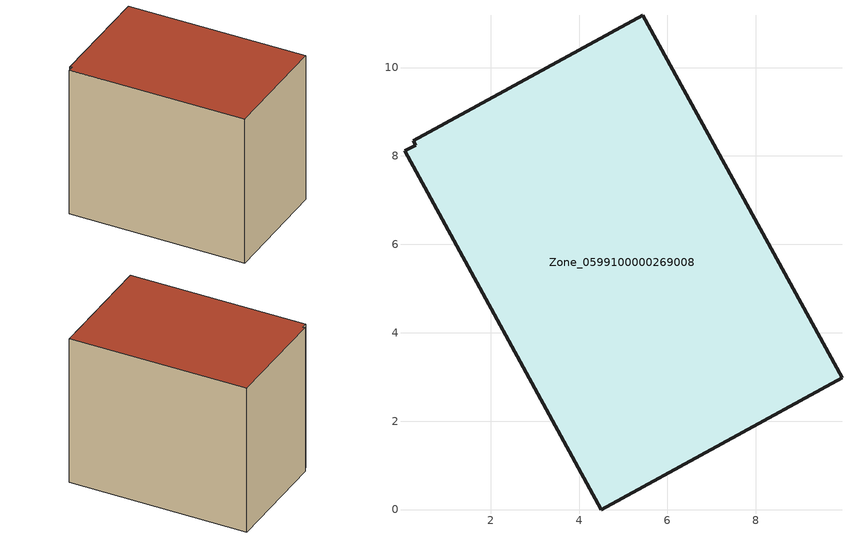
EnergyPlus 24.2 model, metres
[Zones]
Zone_0599100000269008
 floor ground (C_G): 9.95,2.98 4.5,0 0.05,8.12 0.31,8.24 0.25,8.34 5.44,11.18 z0
 wall outside (C_F): 9.95,2.98 5.44,11.18 0.25,8.34 0.31,8.24 0.05,8.12 4.5,0 9.95,2.98 z0:8
 roof outside (C_R): 4.5,0 9.95,2.98 5.44,11.18 0.25,8.34 0.31,8.24 0.05,8.12 z8
[BUILDING]
Pand.0599100000269008: North Axis=0; Terrain=City; Loads Convergence Tolerance Value=0.04; Temperature Convergence Tolerance Value=0.4; Solar Distribution=FullExterior; Maximum Number of Warmup Days=25; Minimum Number of Warmup Days=1
[Site:Location]
Rotterdam.The.Hague.AP_ZH_NLD Design_Conditions: Latitude=51.96; Longitude=4.45; Time Zone=1; Elevation=-4.5
[SITE:GROUNDTEMPERATURE:BUILDINGSURFACE]
18, 18, 18, 18, 18, 18, 18, 18, 18, 18, 18, 18
[MATERIAL] Thermal Absorptance=0.9; Solar Absorptance=0.7; Visible Absorptance=0.7
Name | Roughness | Thickness | Conductivity | Density | Specific Heat
G.TC.1965-1974 | MediumSmooth | 0.15 | 0.882353 | 540 | 1210
F.TC.1965-1974 | Rough | 0.3 | 0.697674 | 1920 | 840
R.TC.1965-1974 | MediumRough | 0.2 | 0.232558 | 1500 | 1000
[CONSTRUCTION]
C_G: G.TC.1965-1974
C_F: F.TC.1965-1974
C_R: R.TC.1965-1974
[ZONE]
Zone_0599100000269008: Type=1; Multiplier=1; Ceiling Height=Autocalculate; Volume=Autocalculate; Floor Area=autocalculate; Part of Total Floor Area=Yes
[ZONEINFILTRATION:DESIGNFLOWRATE]
Infil_Zone_0599100000269008: Zone or ZoneList or Space or SpaceList=Zone_0599100000269008; Schedule=AlwaysOn; Design Flow Rate Calculation Method=Flow/Area; Flow Rate per Floor Area=0.003; Constant Term Coefficient=1; Temperature Term Coefficient=0; Velocity Term Coefficient=0; Velocity Squared Term Coefficient=0
[HVACTEMPLATE:ZONE:IDEALLOADSAIRSYSTEM]
Zone_0599100000269008: Maximum Heating Supply Air Temperature=50; Minimum Cooling Supply Air Temperature=13; Maximum Heating Supply Air Humidity Ratio=0.0156; Minimum Cooling Supply Air Humidity Ratio=0.0077; Heating Limit=NoLimit; Cooling Limit=NoLimit; Dehumidification Control Type=ConstantSensibleHeatRatio; Cooling Sensible Heat Ratio=0.7; Dehumidification Setpoint=60; Humidification Control Type=None; Humidification Setpoint=30; Outdoor Air Method=None; Outdoor Air Flow Rate per Person=0.00944; Outdoor Air Flow Rate per Zone Floor Area=0; Outdoor Air Flow Rate per Zone=0; Demand Controlled Ventilation Type=None; Outdoor Air Economizer Type=NoEconomizer; Heat Recovery Type=None; Sensible Heat Recovery Effectiveness=0.7; Latent Heat Recovery Effectiveness=0.65
[ZONECONTROL:THERMOSTAT]
ThermostatControl_Zone_0599100000269008: Zone or ZoneList=Zone_0599100000269008; Control Type Schedule=DualSetpointControlType; Control 1=Thermostat_Zone_0599100000269008; Temperature Difference Between Cutout And Setpoint=0
[THERMOSTATSETPOINT:DUALSETPOINT]
Thermostat_Zone_0599100000269008: Heating Setpoint Temperature Schedule=HeatingSetpoint_Zone_0599100000269008; Cooling Setpoint Temperature Schedule=CoolingSetpoint_Zone_0599100000269008
[SCHEDULE:COMPACT]
HeatingSetpoint_Zone_0599100000269008: Through: 12/31, For: AllDays, Until: 24:00, 21
CoolingSetpoint_Zone_0599100000269008: Through: 12/31, For: AllDays, Until: 24:00, 24
DualSetpointControlType: Through: 12/31, For: AllDays, Until: 24:00, 4
AlwaysOn: Through: 12/31, For: AllDays, Until: 24:00, 1
